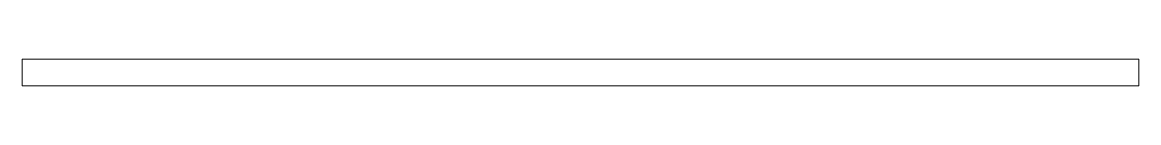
# Paper-space layout '_Face' of a CAD drawing. Header units: millimetres. Extents: x -33 to 33, y 0 to 1.6.
import ezdxf

# ---------------------------------------------------------------- set-up
doc = ezdxf.new("R2010")
doc.units = ezdxf.units.MM

psp = doc.layouts.new('_Face')

# ---------------------------------------------------------------- linework, layer by layer
at = {"color": 7, "linetype": 'Continuous', "lineweight": 15}
for p, q in [((-33, 1.5875), (-33, 0)), ((-33, 1.5875), (33, 1.5875)), ((33, 1.5875), (33, 0)), ((-33, 0), (33, 0))]:
    psp.add_line(p, q, dxfattribs=at)

doc.saveas('drawing.dxf')
